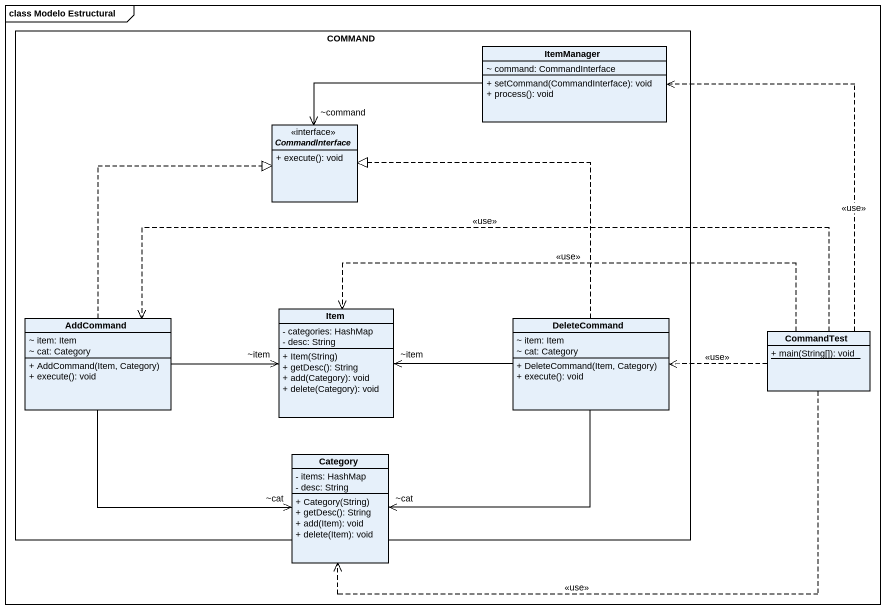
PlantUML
@startuml
mainframe class Modelo Estructural
hide circle
hide empty members
skinparam classAttributeIconSize 0
rectangle COMMAND {
  class ItemManager {
    ~ command: CommandInterface
    + setCommand(CommandInterface): void
    + process(): void
  }
  interface CommandInterface {
    + execute(): void
  }
  class Item {
    - categories: HashMap
    - desc: String
    + Item(String)
    + getDesc(): String
    + add(Category): void
    + delete(Category): void
  }
  class AddCommand {
    ~ item: Item
    ~ cat: Category
    + AddCommand(Item, Category)
    + execute(): void
  }
  class DeleteCommand {
    ~ item: Item
    ~ cat: Category
    + DeleteCommand(Item, Category)
    + execute(): void
  }
}
class CommandTest {
  {static} + main(String[]): void
}
class Category {
  - items: HashMap
  - desc: String
  + Category(String)
  + getDesc(): String
  + add(Item): void
  + delete(Item): void
}
ItemManager -left-> "~command" CommandInterface
AddCommand .up.|> CommandInterface
AddCommand -right-> "~item" Item
AddCommand -right-> "~cat" Category
DeleteCommand .up.|> CommandInterface
DeleteCommand -left-> "~item" Item
DeleteCommand -left-> "~cat" Category
CommandTest .up.> ItemManager : <<use>>
CommandTest .left.> Item : <<use>>
CommandTest .left.> AddCommand : <<use>>
CommandTest .left.> DeleteCommand : <<use>>
CommandTest .left.> Category : <<use>>
@enduml
